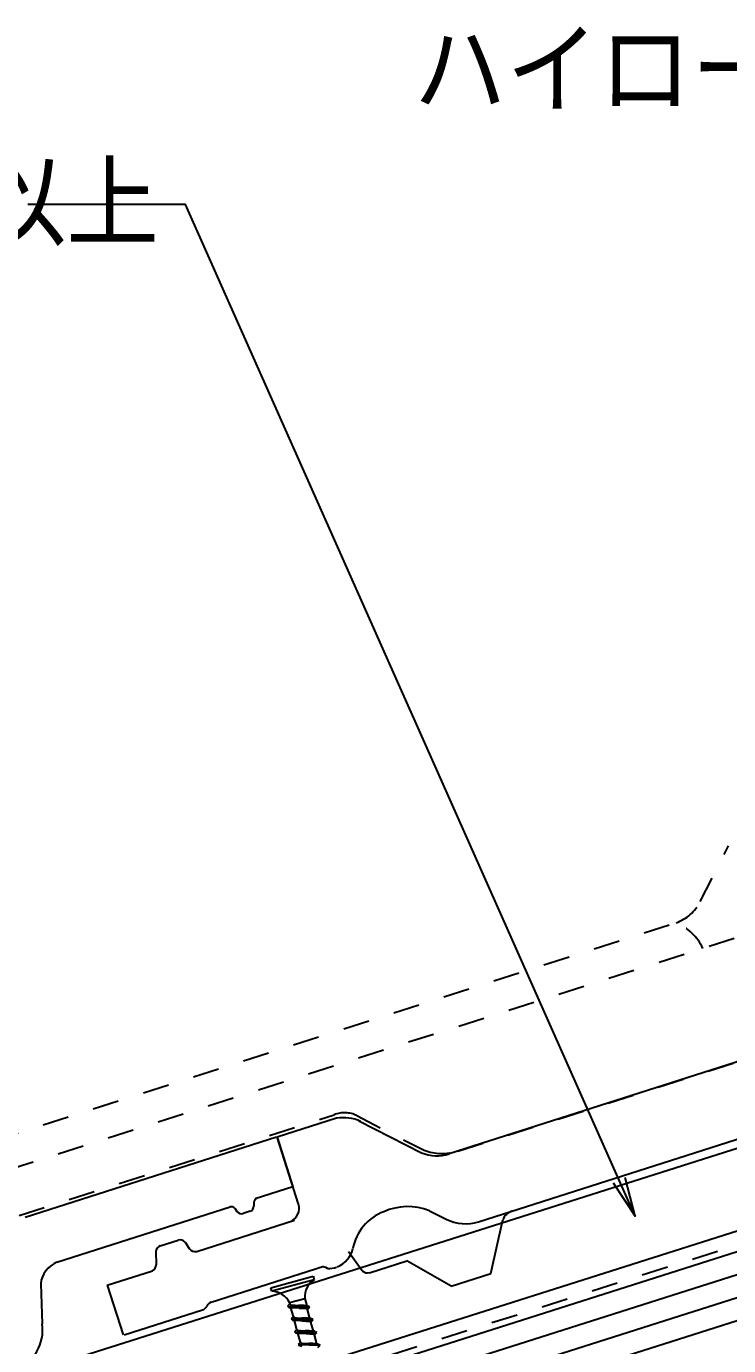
# Model space of a CAD drawing. Extents: x -1727 to 4652, y -2317 to 2357.
# Drawn here: x 3354.1 to 3487.6, y 481.9 to 732.9 of the extents above; entities that cross this region are included whole.
import ezdxf

# ---------------------------------------------------------------- set-up
doc = ezdxf.new("R2010")
doc.units = 0
doc.header["$LTSCALE"] = 5
doc.linetypes.add('DOT', pattern=[2, 1, -1])
for name, color, linetype in [('0-1', 7, 'CONTINUOUS'), ('0-2', 7, 'CONTINUOUS'), ('0-3', 7, 'CONTINUOUS'), ('0-4', 7, 'CONTINUOUS')]:
    doc.layers.add(name, color=color, linetype=linetype)
doc.styles.get("Standard").update_dxf_attribs({"font": 'txt.shx', "bigfont": 'extfont.shx'})

msp = doc.modelspace()

# ---------------------------------------------------------------- linework, layer by layer
at = {"layer": '0-1', "color": 3, "linetype": 'CONTINUOUS'}
for p, q in [((3699.1879, 586.0978), (3057.3827, 382.213)), ((3703.7293, 571.8018), (3063.6308, 368.4591))]:
    msp.add_line(p, q, dxfattribs=at)
at = {"layer": '0-1', "color": 7, "linetype": 'DOT'}
msp.add_line((3723.7803, 575.4806), (3064.4073, 366.0148), dxfattribs=at)
at = {"layer": '0-1', "color": 4, "linetype": 'CONTINUOUS'}
for p, q in [((3400.5661, 492.8722), (3408.6105, 495.0786)), ((3408.6105, 495.0786), (3408.7966, 494.4001)), ((3400.7521, 492.1937), (3400.5661, 492.8722)), ((3408.7966, 494.4001), (3400.7521, 492.1937)), ((3404.1882, 489.7976), (3403.7462, 489.3504)), ((3404.096, 490.033), (3407.023, 490.8358)), ((3404.096, 490.033), (3404.1665, 489.7757)), ((3407.023, 490.8358), (3407.4081, 489.4316)), ((3403.7462, 489.3504), (3407.9553, 489.2022)), ((3404.8528, 487.3746), (3404.3958, 489.0409)), ((3404.8528, 487.3746), (3404.4107, 486.9273)), ((3407.5132, 488.7549), (3407.9553, 489.2022)), ((3407.9874, 487.0263), (3407.5132, 488.7549)), ((3404.4107, 486.9273), (3408.6198, 486.7791)), ((3405.5173, 484.9516), (3405.0603, 486.6179)), ((3405.5173, 484.9516), (3405.0753, 484.5043)), ((3408.1778, 486.3319), (3408.6198, 486.7791)), ((3408.6519, 484.6033), (3408.1778, 486.3319)), ((3405.0753, 484.5043), (3409.2844, 484.3561)), ((3406.1819, 482.5286), (3405.7249, 484.1949)), ((3406.1819, 482.5286), (3405.7399, 482.0813)), ((3405.7399, 482.0813), (3409.949, 481.9331)), ((3408.8424, 483.9089), (3409.2844, 484.3561)), ((3409.3165, 482.1802), (3408.8424, 483.9089)), ((3409.507, 481.4858), (3409.949, 481.9331))]:
    msp.add_line(p, q, dxfattribs=at)
for centre, radius, start, end in [((3400.6804, 488.4149), 3.7795, 25.3482, 88.9117), ((3410.7861, 491.1867), 3.7795, 121.7635, 185.327), ((3404.5024, 489.9095), 0.3335, 199.6031, 261.4455), ((3405.8648, 503.6087), 14.0999, 264.2525, 269.7166), ((3404.4788, 490.0517), 1.0142, 223.7496, 268.581), ((3404.6907, 470.3983), 18.641, 86.1758, 90.7287), ((3405.167, 487.4865), 0.3335, 199.6031, 261.4455), ((3406.5294, 501.1857), 14.0999, 264.2525, 269.7166), ((3405.8414, 469.3528), 20.1563, 85.9475, 90.1319), ((3407.3337, 510.1989), 21.2472, 266.2228, 269.9404), ((3406.506, 466.9298), 20.1563, 85.9475, 90.1319), ((3407.0061, 487.7059), 1.7719, 57.611, 81.5704), ((3407.2517, 488.6886), 0.2698, 14.2214, 77.1781), ((3407.6707, 485.2829), 1.7719, 57.611, 81.5704), ((3405.1434, 487.6287), 1.0142, 223.7496, 268.581), ((3405.3553, 467.9753), 18.641, 86.1758, 90.7287), ((3405.8315, 485.0635), 0.3335, 199.6031, 261.4455), ((3407.1939, 498.7627), 14.0999, 264.2525, 269.7166), ((3407.9983, 507.7758), 21.2472, 266.2228, 269.9404), ((3407.1706, 464.5068), 20.1563, 85.9475, 90.1319), ((3407.9163, 486.2656), 0.2698, 14.2214, 77.1781), ((3408.3353, 482.8599), 1.7719, 57.611, 81.5704), ((3405.8079, 485.2056), 1.0142, 223.7496, 268.581), ((3406.4725, 482.7826), 1.0142, 223.7496, 268.581), ((3406.0199, 465.5522), 18.641, 86.1758, 90.7287), ((3406.4961, 482.6405), 0.3335, 199.6031, 261.4455), ((3407.8585, 496.3397), 14.0999, 264.2525, 269.7166), ((3408.6629, 505.3528), 21.2472, 266.2228, 269.9404), ((3407.8352, 462.0838), 20.1563, 85.9475, 90.1319), ((3408.5809, 483.8426), 0.2698, 14.2214, 77.1781), ((3408.9999, 480.4369), 1.7719, 57.611, 81.5704)]:
    msp.add_arc(centre, radius, start, end, dxfattribs=at)
at = {"layer": '0-2', "color": 2, "linetype": 'CONTINUOUS'}
for p, q in [((3631.1111, 581.1629), (3434.5024, 518.3427)), ((3440.0575, 505.4216), (3643.3162, 570.3666)), ((3413.0526, 525.1295), (3401.7599, 521.5213)), ((3417.2824, 524.6634), (3429.2039, 518.5508)), ((3353.8067, 506.3028), (3401.6673, 521.5952)), ((3401.7599, 521.5213), (3404.7764, 512.0804)), ((3405.8268, 508.7931), (3401.7599, 521.5213)), ((3404.7764, 512.0804), (3397.6083, 509.7901)), ((3359.8744, 497.7152), (3392.8008, 508.2358)), ((3393.7067, 507.99), (3394.1091, 507.3995)), ((3396.6633, 507.4145), (3395.3013, 506.9793)), ((3397.3201, 509.0766), (3397.3406, 508.432)), ((3430.7179, 507.5313), (3433.9302, 505.9339)), ((3386.4874, 499.7758), (3405.0561, 505.7088)), ((3442.4217, 495.5762), (3444.6916, 505.7834)), ((3378.6817, 499.7634), (3378.7672, 497.2431)), ((3379.5179, 500.854), (3382.9556, 501.9524)), ((3384.2544, 501.544), (3385.0458, 500.3577)), ((3417.9663, 496.1088), (3415.3569, 499.6992)), ((3419.3578, 495.7365), (3426.4239, 497.9943)), ((3434.8415, 493.1542), (3426.4239, 497.9943)), ((3369.4582, 493.3315), (3378.0356, 496.0721)), ((3389.1924, 490.1168), (3410.6336, 496.9677)), ((3434.8415, 493.1542), (3442.4217, 495.5762)), ((3356.7838, 493.6415), (3357.0774, 485.9966)), ((3369.4582, 493.3315), (3372.4667, 483.9156)), ((3372.6588, 483.8864), (3387.5617, 488.6482))]:
    msp.add_line(p, q, dxfattribs=at)
at = {"layer": '0-2', "color": 2, "linetype": 'DOT'}
for p, q in [((3545.8387, 577.6161), (3271.3351, 489.907)), ((3482.2504, 566.3836), (3487.6353, 576.944)), ((3281.0616, 499.5145), (3477.4544, 562.2657)), ((3436.138, 518.8808), (3552.6255, 556.1008)), ((3352.69, 506.645), (3412.608, 525.7899)), ((3416.9337, 525.6178), (3429.7115, 519.0283))]:
    msp.add_line(p, q, dxfattribs=at)
for centre, radius, start, end in [((3475.064, 569.9113), 8.0056, 288.7825, 333.8546), ((3473.842, 553.2637), 9.8322, 25.2245, 67.2666), ((3414.5809, 520.9296), 5.2455, 63.3497, 112.0932), ((3433.1396, 528.3136), 9.8979, 249.7364, 287.634)]:
    msp.add_arc(centre, radius, start, end, dxfattribs=at)
at = {"layer": '0-2', "color": 2, "linetype": 'CONTINUOUS'}
for centre, radius, start, end in [((3414.3305, 517.2977), 7.9354, 65.3333, 99.2673), ((3432.144, 525.8508), 7.8698, 248.0631, 287.439), ((3398.2235, 509.038), 0.9034, 112.4041, 175.5422), ((3393.0369, 507.377), 0.9079, 42.4648, 105.4154), ((3395.0422, 508.1271), 1.1833, 217.9482, 282.7463), ((3396.1682, 508.4783), 1.1734, 294.9567, 357.7384), ((3403.2422, 507.9717), 2.712, 293.4073, 377.6306), ((3425.2915, 498.6714), 9.2519, 110.6395, 169.7397), ((3426.6152, 497.0529), 11.2529, 68.6179, 114.0443), ((3447.245, 504.8639), 2.7139, 107.7905, 160.196), ((3437.6129, 513.0808), 8.0399, 242.7387, 287.7017), ((3380.0265, 499.601), 1.3545, 112.4164, 173.1153), ((3383.2529, 500.632), 1.3545, 42.3239, 103.0274), ((3386.1816, 501.0948), 1.354, 212.9818, 283.0534), ((3411.2948, 501.5215), 5.0383, 292.3474, 346.1963), ((3361.8042, 493.0419), 5.0561, 112.4373, 173.1887), ((3377.4119, 497.2969), 1.3563, 297.1133, 357.7263), ((3410.4097, 495.1427), 1.6842, 57.3889, 98.7183), ((3411.7173, 500.0504), 3.5119, 263.4609, 292.8628), ((3418.9389, 497.0553), 1.3571, 224.2215, 287.6198), ((3389.6347, 488.7891), 1.3994, 108.4224, 155.0784), ((3387.1035, 489.9617), 1.3912, 288.2804, 335.2241), ((3349.0645, 484.8709), 8.0916, 290.8103, 367.9973)]:
    msp.add_arc(centre, radius, start, end, dxfattribs=at)
at = {"layer": '0-3', "color": 7, "linetype": 'CONTINUOUS'}
for points in [[(3469.885, 506.5139), (3384.331, 699.0105), (3354.331, 699.0105)], [(3465.6967, 512.8599), (3469.885, 506.5139), (3467.9812, 513.8752)]]:
    msp.add_lwpolyline(points, dxfattribs=at)
at = {"layer": '0-4', "color": 3, "linetype": 'CONTINUOUS'}
for p, q in [((3066.4725, 365.2635), (3716.3782, 572.05)), ((3067.7359, 361.2929), (3717.6416, 568.0795)), ((3068.9992, 357.3224), (3718.905, 564.109)), ((3070.2625, 353.3519), (3720.1684, 560.1385))]:
    msp.add_line(p, q, dxfattribs=at)

# ---------------------------------------------------------------- texts
at = {"layer": '0-3', "color": 7}
msp.add_text('ハイロール', height=16, rotation=359.9948, dxfattribs=at).set_placement((3427.7469, 716.335))
msp.add_text('瓦桟木15×30以上', height=16, dxfattribs=at).set_placement((3221.331, 691.0105))

doc.saveas('drawing.dxf')
